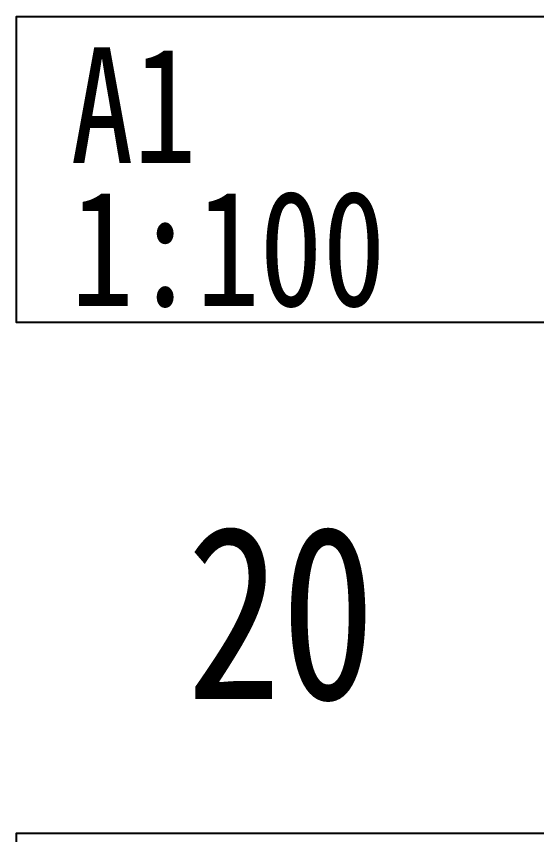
# Model space of a CAD drawing. Extents: x -518115 to 1124316, y -209821 to 1628073.
# Drawn here: x 916430 to 946700, y 42511 to 90107 of the extents above; entities that cross this region are included whole.
import ezdxf

# ---------------------------------------------------------------- set-up
doc = ezdxf.new("R2010")
doc.units = 0
doc.header["$LTSCALE"] = 1000
doc.header["$MEASUREMENT"] = 0
doc.layers.add('text', color=7, linetype='Continuous')
doc.styles.add('黑体', font='')
doc.styles.get('黑体').set_extended_font_data('SimHei')

msp = doc.modelspace()

# ---------------------------------------------------------------- linework, layer by layer
at = {"layer": 'text', "color": 2}
for points in [[(947430.5, 72298.4), (916430.5, 72298.4), (916430.5, 90106.8), (947430.5, 90106.8)], [(947430.5, 24790.1), (916430.5, 24790.1), (916430.5, 42598.4), (947430.5, 42598.4)]]:
    msp.add_lwpolyline(points, close=True, dxfattribs=at)

# ---------------------------------------------------------------- texts
at = {"layer": 'text', "color": 2, "style": '黑体', "width": 0.8}
for s, p in [('A1', (919583.8, 81581.2)), ('1:100', (919593.6, 73255.1))]:
    msp.add_text(s, height=6729.45, dxfattribs=at).set_placement(p)
at = {"layer": 'text', "color": 1, "style": '黑体', "width": 0.8}
msp.add_text('20', height=10094.18, dxfattribs=at).set_placement((926328.7, 50391))

doc.saveas('drawing.dxf')
